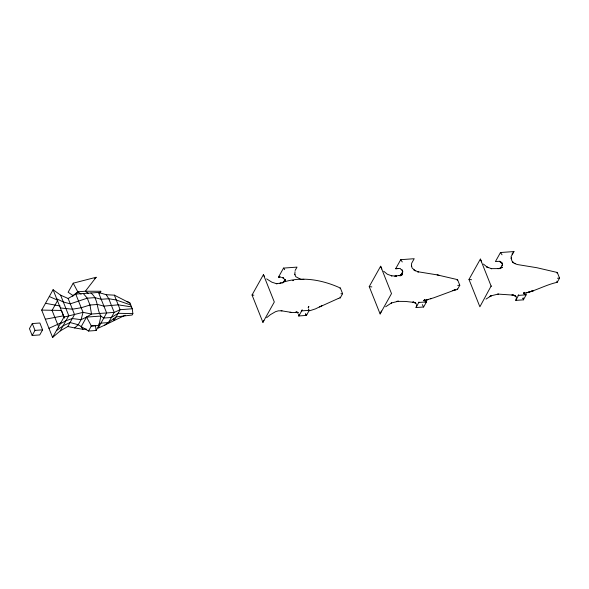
<?xml version="1.0" encoding="UTF-8"?>
<svg xmlns="http://www.w3.org/2000/svg" width="589" height="589" viewBox="0 0 589 589"><rect width="100%" height="100%" fill="white"/><g stroke="black" fill="none" stroke-linecap="round" stroke-linejoin="round"><path stroke-width="0.88" d="M524.041 293.616L524.49 292.328L523.908 293.086M516.494 297.813L515.802 300.383L523.378 299.845L526.22 294.758L524.843 294.434M308.327 310.388L308.533 309.681L309.277 310.322L306.427 315.409L298.851 315.954L298.917 314.879M511.289 257.511L511.186 258.843L511.245 257.835M411.659 263.813L411.431 266L411.453 265.315L412.057 267.929L415.355 270.866L413.949 270.005L418.44 271.971L417.41 271.662L437.134 274.879L457.55 279.635L459.795 285.275L457.447 289.471L452.904 290.51L455.326 289.84L433.835 297.776L423.682 300.751M511.311 257.408L511.812 260.772L513.549 262.922L512.393 261.766L515.11 263.71L514.536 263.43L517.164 264.505L536.888 267.723L557.304 272.479L559.55 278.118L557.201 282.315C545.775 284.781 535.511 290.981 524.055 293.432L524.188 293.852M301.34 311.5L301.539 310.189L301.701 310.867L298.851 315.954L298.822 314.438M308.386 308.054L308.82 306.479L308.121 307.775M284.995 280.047L284.885 280.703L285.076 279.458L285.091 280.857L284.885 279.444L284.686 280.541L285.238 279.473L284.774 280.578M295.037 271.669L294.787 274.724L294.728 274.209L295.833 276.742L301.141 279.503M56.382 330.657L63.075 325.842L70.076 322.529L78.227 324.753L88.519 331.04L96.095 330.503L98.937 325.415L100.874 316.065C96.486 309.004 98.451 298.63 90.905 292.991M418.889 302.459L426.465 301.914L425.155 302.15L425.089 301.59L426.465 301.914L423.624 307.002L416.048 307.546L418.985 302.017M424.286 300.338L424.735 299.484L423.808 300.493M416.048 307.546L416.651 305.522L416.717 306.081M305.485 315.476L305.905 314.379L305.573 313.539M381.849 268.996L380.619 266.235L369.229 286.593L380.119 313.944L381.407 310.999M264.351 276.447L263.423 274.643L252.04 295.001L262.922 322.352L263.894 320.409M32.292 323.552L29.45 328.64L32.167 335.472L39.743 334.927L42.592 329.847L39.868 323.008L32.292 323.552L35.016 330.385L32.167 335.472M41.701 310.094L53.091 289.729L60.601 295.163L68.14 298.49L74.531 314.555L67.845 326.512L60.225 330.922L52.59 337.445L41.701 310.094L61.447 310.447L64.495 318.097M72.41 296.112L77.763 291.783L85.339 291.238L96.14 277.272L73.205 283.184L68.14 292.232L73.411 295.84M76.953 293.241L77.763 291.783L73.205 283.184M52.59 337.445L63.973 317.088L83.027 312.347L91.486 314.033L114.214 312.406L120.141 309.696L132.267 308.776L132.864 313.635L132.083 315.034L116.114 316.904L104.68 325.15L98.105 328.206L106.638 312.95L98.481 292.446L75.753 294.073L68.14 298.49M60.225 330.922L68.758 315.667L60.601 295.163M99.968 292.821L100.837 291.26L85.339 291.238L88.667 293.646M83.329 293.536L87.268 298.181L89.992 305.021L91.486 314.033L86.531 317.096L81.149 326.718L82.953 329.295L86.318 329.052M88.519 331.04L91.361 325.953L98.937 325.415M280.57 277.044L278.479 277.139L283.537 268.091L297.018 267.119L295.118 270.513M262.922 322.352L274.312 301.995L263.423 274.643M340.067 288.566L340.361 288.043C321.756 279.503 299.367 275.542 279.834 283.442L281.078 283.044L276.285 283.692L277.242 283.765M338.285 298.468L340.258 297.879L342.607 293.683L340.361 288.043M400.159 268.407L395.668 268.731L400.726 259.683L414.207 258.711L411.674 263.239M380.119 313.944L391.501 293.587L380.619 266.235M457.16 280.335L457.55 279.635M491.182 285.915L479.873 306.788L468.984 279.436L480.374 259.079L481.603 261.84M511.009 256.833L513.961 251.555L500.481 252.526L495.423 261.575L499.914 261.251M515.802 300.383L518.74 294.861L518.025 295.472L526.22 294.758M556.98 273.06L557.304 272.479M282.587 283.154L284.988 280.106L284.686 279.311L285.002 279.804L283 277.802L283.611 278.141L281.454 277.316M302.371 309.895L301.701 310.867L309.277 310.322L308.629 310.123M298.851 315.954L299.477 315.071M511.974 254.08L513.961 251.555M400.321 275.357L402.088 274.82L399.003 275.755L402.383 274.43L400.203 275.888L402.177 273.303L401.602 274.15L402.67 271.323L402.766 272.089L402.088 269.946L402.486 270.513L400.41 268.893M283.758 281.513L283.39 281.925L284.443 280.769M99.18 293.094L100.837 291.26M94.814 278.545L96.14 277.272M266.655 317.699L270.366 314.681L275.623 311.633L278.398 310.83L282.013 310.83M67.845 326.512L74.619 327.933L78.227 324.753L81.068 319.665L83.027 312.347L75.753 294.073M385.633 306.781L391.678 302.812L391.206 303.026L398.517 301.193L396.89 301.362L405.468 301.428L414.126 302.422L412.727 302.083L415.724 303.041L413.493 302.054L415.79 303.276L416.519 304.491M485.991 299.109L491.432 295.656L490.961 295.869L498.272 294.036L497.86 294.08L512.71 295.074L511.878 294.949L515.478 295.877L513.247 294.898L516.155 296.893M522.568 298.498L523.29 297.887L523.378 299.845M60.181 323.869L65.916 320.755L72.3 318.539L81.068 319.665L86.531 317.096L100.874 316.065L103.797 318.038L111.373 317.493L118.131 313.304L132.864 313.635M309.659 310.771L315.454 308.886L322.22 305.558M319.893 306.773L320.696 306.354M319.555 306.943L338.395 298.432M48.961 328.323L60.792 322.919M104.68 325.15L125.17 315.233M490.217 296.238L489.739 296.473L491.432 295.656M98.606 324.222L100.947 323.118L108.523 322.581L114.214 312.406L108.774 298.733L106.219 294.706L98.481 292.446M430.677 298.829L431.155 298.667M527.14 292.615L532.228 291.084L525.911 292.947M427.386 299.772L425.611 300.235L428.107 299.58M400.77 275.218L394.807 276.175L396.522 276.086L391.427 275.807L391.884 275.888L387.363 274.253L383.667 271.22M499.229 268.415L497.941 268.709L500.525 268.061L499.958 268.731L502.321 265.241L502.115 265.794L502.424 264.166L502.52 264.932L501.843 262.79L502.24 263.357L500.783 262.09M45.331 319.209L63.583 315.8M498.39 268.599L491.182 268.65L491.638 268.731L486.602 266.832L488.355 267.745M292.667 280.659L293.609 280.57M395.668 268.731L398.606 268.51M278.479 277.139L280.158 277.021M91.008 326.012L95.484 325.695L96.095 330.503M35.016 330.385L42.592 329.847M298.527 312.457L292.063 312.509L281.122 310.742M303.895 279.326L302.658 279.4M557.474 278.236L559.55 278.118M457.719 285.393L459.795 285.275M396.08 276.108L396.522 276.086M340.921 293.749L342.607 293.683M297.438 312.045L295.899 311.809L298.071 313.311M106.219 294.706L114.362 295.163L130.022 303.136L132.267 308.776M252.04 295.001L253.859 295.207M290.031 312.288L291.113 312.413M468.984 279.436L471.583 279.76M369.229 286.593L371.821 286.917M60.174 306.008L45.5 303.306M60.343 307.966L72.403 309.203L81.194 307.745L89.992 305.021L97.56 304.476L103.922 306.111L118.22 304.852L131.524 306.891M74.619 327.933L82.953 329.295M276.587 283.714L271.86 282.183L266.64 278.884M126.444 301.568L128.203 301.921L130.022 303.136M437.134 274.879L439.166 275.306M499.7 261.73L501.048 262.105L500.606 261.921M130.773 305.014L116.291 300.007L108.774 298.733L101.198 299.278L94.844 297.644L87.268 298.181L70.268 303.843L63.325 301.995L56.721 298.851M49.292 296.517L57.759 300.25L52.068 310.425L58.871 327.506M306.788 314.769L305.905 314.379L306.427 315.409M487.118 267.097L483.422 264.063M77.763 291.783L81.091 294.191M283.537 268.091L284.671 269.71M500.481 252.526L502.027 254.794M400.726 259.683L402.272 261.95M423.624 307.002L422.313 304.594M516.016 296.657L516.074 296.878M86.531 317.096L91.361 325.953M556.767 281.218L557.201 282.315M480.374 259.079L491.255 286.431M457.197 288.846L457.447 289.471M339.978 297.173L340.258 297.879M114.362 295.163L120.141 309.696L114.097 320.512L113.449 318.899M53.091 289.729L63.973 317.088M524.041 293.432L524.011 292.519L524.041 294.044M500.554 268.12L500.076 268.51L502.402 267.266L500.076 268.194L500.525 268.061M533.141 290.767L531.764 291.238L533.59 290.613L533.141 290.767"/></g></svg>
